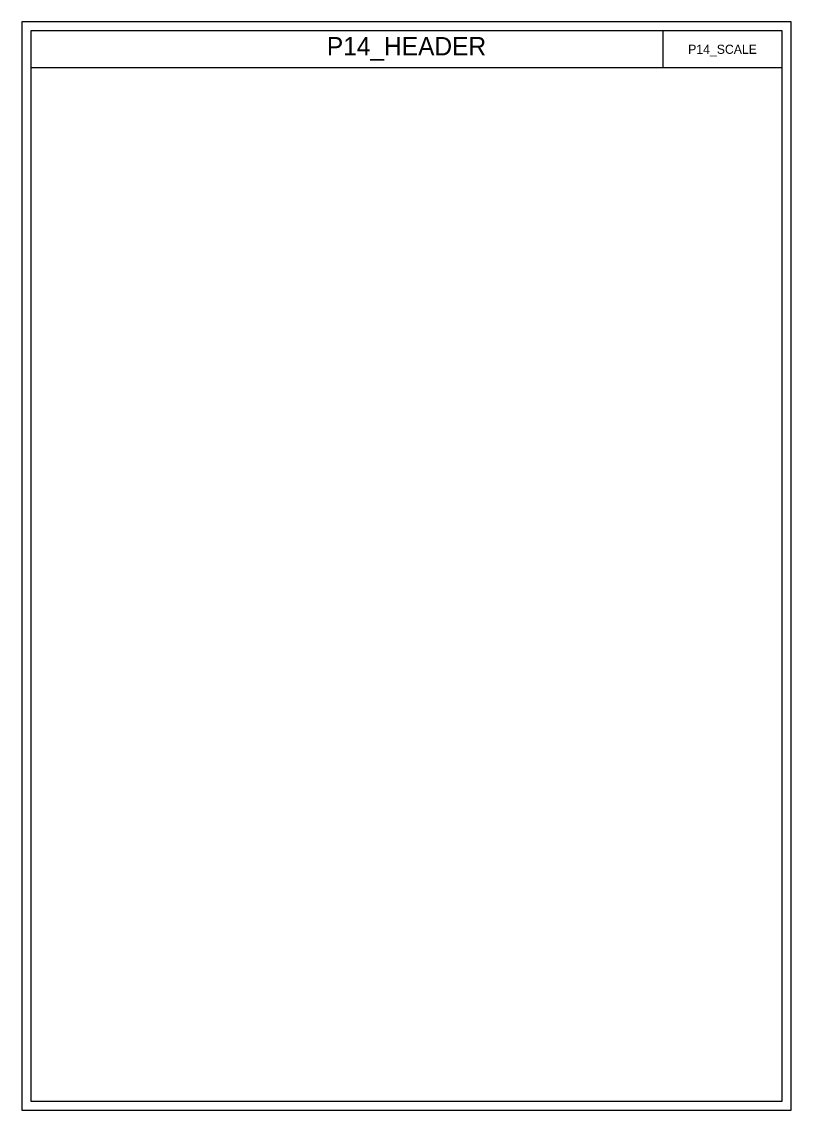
# Model space of a CAD drawing. Header units: millimetres. Extents: x 0 to 2100, y 0 to 2970.
import ezdxf
from ezdxf.enums import TextEntityAlignment as Align

# ---------------------------------------------------------------- set-up
doc = ezdxf.new("R2010")
doc.units = ezdxf.units.MM
doc.layers.add('Yazılar', color=70, linetype='Continuous')
doc.styles.add('YAZI', font='seguisbi.ttf', dxfattribs={"height": 2.4})

# ---------------------------------------------------------------- blocks, each defined once
blk = doc.blocks.new('A4 ß')
for points in [[(-210, -148.5), (0, -148.5), (0, 148.5), (-210, 148.5)], [(-207.5, 136), (-2.5, 136), (-2.5, 146), (-207.5, 146)], [(-207.5, -146), (-2.5, -146), (-2.5, 146), (-207.5, 146)], [(-35, 136), (-2.5, 136), (-2.5, 146), (-35, 146)]]:
    blk.add_lwpolyline(points, close=True)

msp = doc.modelspace()

# ---------------------------------------------------------------- block references
at = {"xscale": 10, "yscale": 10, "zscale": 10}
msp.add_blockref('A4 ß', (2100, 1485), dxfattribs=at)

# ---------------------------------------------------------------- texts
at = {"layer": 'Yazılar', "style": 'YAZI'}
for tag, text, height, p in [('P14_HEADER', 'KAT KAPISI VE BUTONlARIN YERLEŞİMİ', 50, (1050, 2878.3)), ('P14_SCALE', '1:10', 25, (1912.5, 2882.5))]:
    msp.add_attdef(tag, text=text, height=height, dxfattribs=at).set_placement(p, align=Align.CENTER)

doc.saveas('drawing.dxf')
